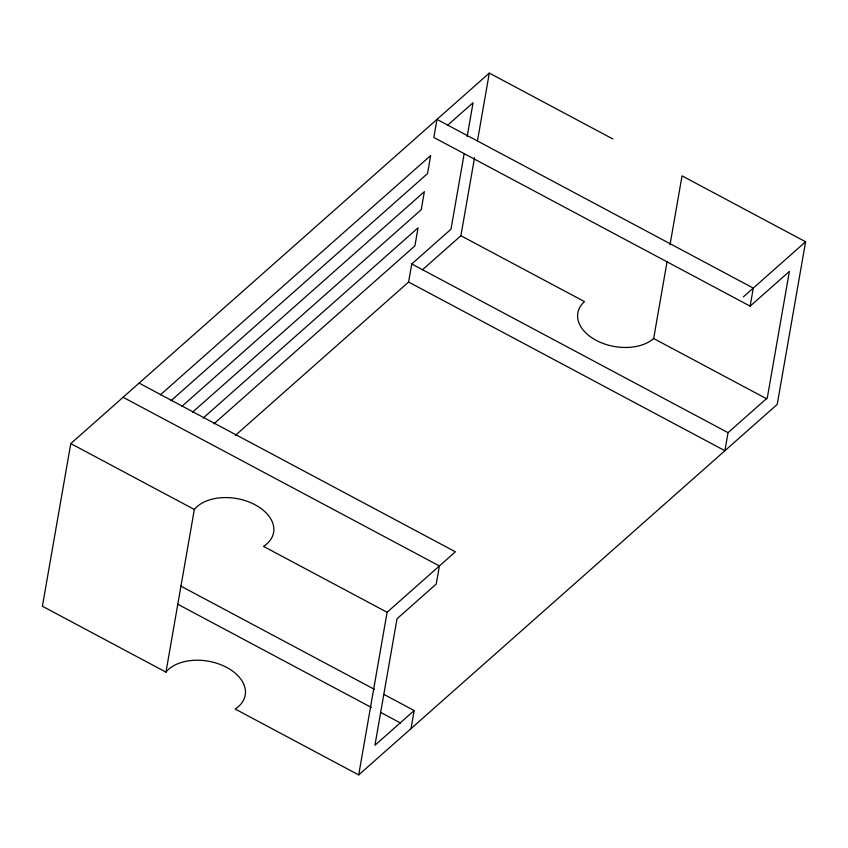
<?xml version="1.0" encoding="UTF-8"?>
<svg xmlns="http://www.w3.org/2000/svg" width="848" height="848" viewBox="0 0 848 848"><rect width="100%" height="100%" fill="white"/><g stroke="black" fill="none" stroke-linecap="round" stroke-linejoin="round"><path stroke-width="1.27" d="M612.85 138.977L489.296 73.076L70.787 443.589L42.4 606.235L165.954 672.125A42.22 27.083 9.9 0 1 226.702 667.418A42.22 27.083 9.9 0 1 235.15 709.023L358.704 774.924L777.213 404.411L805.6 241.765L682.046 175.875L670.005 244.839M165.954 672.125L194.34 509.478L70.787 443.589M235.32 435.437L408.598 282.034L411.757 263.961L450.988 229.225L464.195 153.594M467.153 136.634L473.067 102.725L447.564 125.303M358.704 774.924L387.091 612.277L455.387 551.804L139.093 383.116M422.421 269.802L460.909 235.723L474.541 157.654M477.488 140.736L489.296 73.076M411.015 728.612L414.163 710.539L383.826 694.353M766.719 398.814L653.66 338.522L667.058 261.746M750.13 306.149L753.289 288.087L436.985 119.388L433.837 137.461L750.13 306.149L789.371 271.424L767.292 397.924L728.05 432.66L724.902 450.723L408.598 282.034M160.357 394.85L430.678 155.534L427.519 173.607L171.073 400.648M181.779 406.446L424.371 191.68L421.212 209.753L192.485 412.245M203.191 418.043L418.064 227.826L414.905 245.888L213.897 423.841M743.389 296.853L805.6 241.765M414.163 710.539L374.933 745.275L397.012 618.775L436.243 584.039L439.402 565.966L123.098 397.277M460.909 235.723L584.473 301.612A41.849 26.839 9.9 0 0 596.176 340.334A41.849 26.839 9.9 0 0 653.66 338.522M411.757 263.961L728.05 432.66M387.091 612.277L263.527 546.388A42.22 27.083 9.9 0 0 255.089 504.772A42.22 27.083 9.9 0 0 194.34 509.478M180.741 586.042L374.487 689.371M177.582 604.115L371.329 707.444M380.667 712.426L400.51 723.005"/></g></svg>
